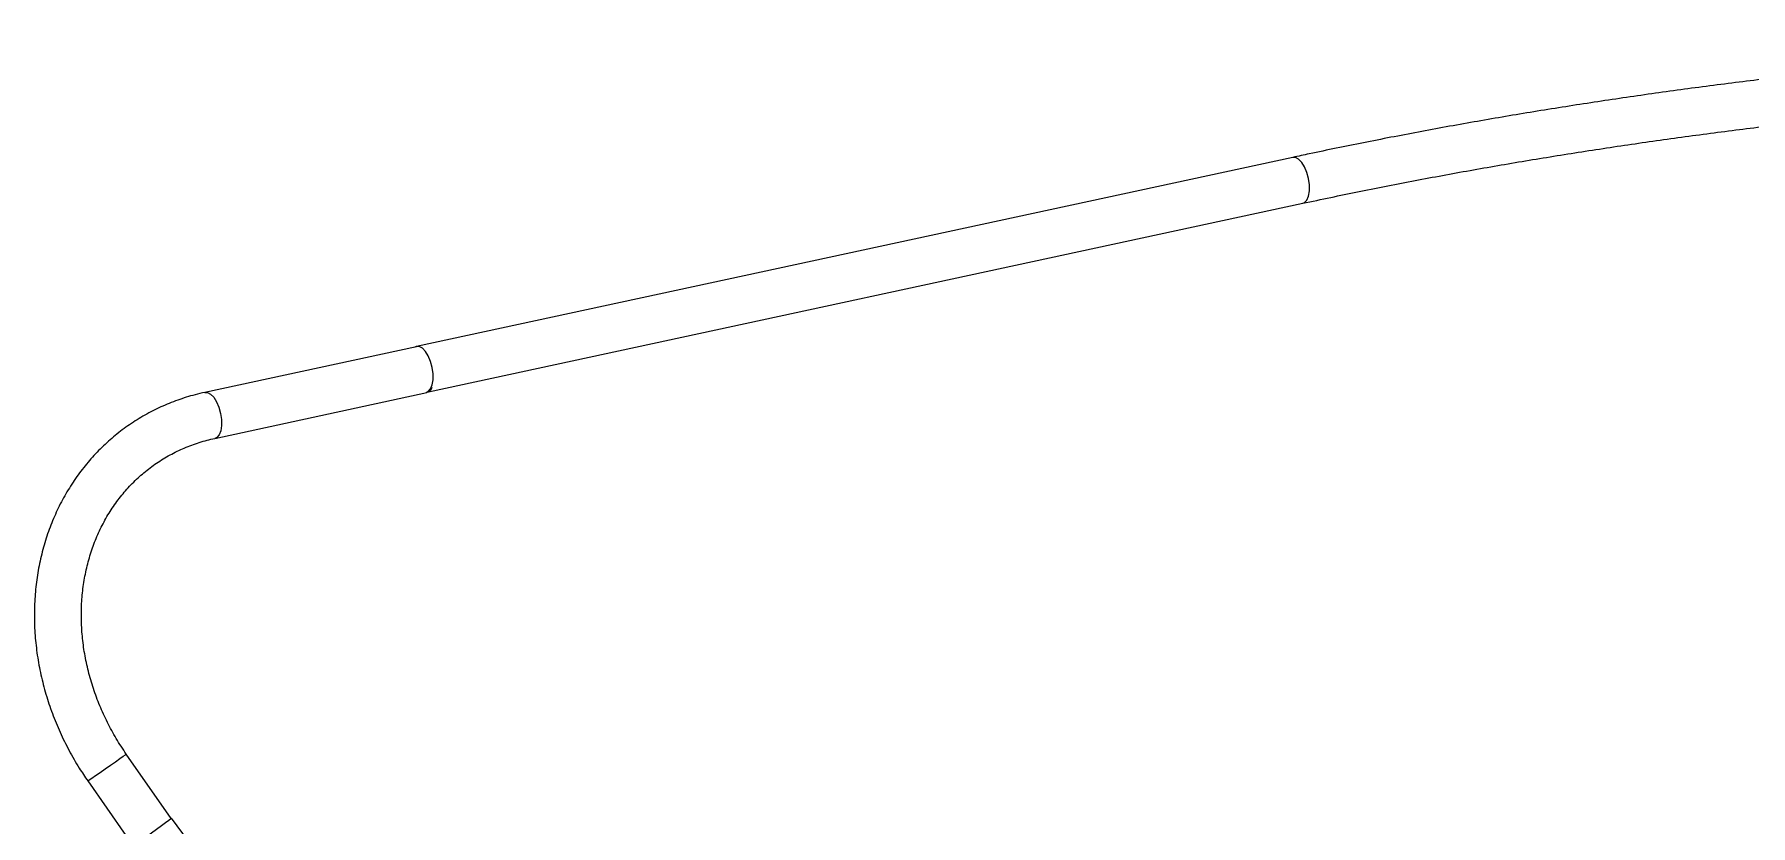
# Model space of a CAD drawing. Header units: millimetres. Extents: x 1587714 to 3094800, y -694377 to -413614.
# Drawn here: x 2353366.5 to 2353717, y -549591.1 to -549429.5 of the extents above; entities that cross this region are included whole.
import ezdxf

# ---------------------------------------------------------------- set-up
doc = ezdxf.new("R2010")
doc.units = ezdxf.units.MM

# ---------------------------------------------------------------- blocks, each defined once
blk = doc.blocks.new('poste RT1 vista lateral')
at = {"color": 7, "linetype": 'Continuous', "lineweight": 15}
for p, q in [((-840.5224, 9290.9882), (-1019.5014, 9252.3915)), ((-1017.0385, 9243.1018), (-838.498, 9281.6041)), ((-1019.5407, 9252.3038), (-1062.7357, 9242.9892)), ((-1060.712, 9233.6041), (-1017.4107, 9242.9425)), ((-1017.0144, 9243.118), (-1017.4107, 9242.9425)), ((-1069.6401, 9155.9951), (-1078.793, 9169.1253)), ((-1086.6684, 9163.6359), (-1074.8026, 9146.6138)), ((-1051.6664, 9131.8375), (-1069.5402, 9156.0685))]:
    blk.add_line(p, q, dxfattribs=at)
at = {"color": 8, "linetype": 'Continuous', "lineweight": 15}
blk.add_line((-1060.3158, 9233.7796), (-1060.7085, 9233.6051), dxfattribs=at)
at = {"color": 8, "linetype": 'Continuous', "lineweight": 15, "flags": 128}
for points in [[(-838.498, 9281.6041), (-838.1258, 9281.7633), (-837.6481, 9282.2821), (-837.3086, 9283.0985), (-837.1322, 9284.1513), (-837.1322, 9285.3644), (-837.3086, 9286.6461), (-837.6481, 9287.9021), (-838.1258, 9289.0389), (-838.7061, 9289.9716), (-839.3461, 9290.6325), (-839.9982, 9290.972), (-840.5218, 9290.9882)], [(-1062.7367, 9242.9883), (-1062.241, 9242.9797), (-1061.5894, 9242.6555), (-1060.9478, 9242.0079), (-1060.3639, 9241.0857), (-1059.8809, 9239.9566), (-1059.5345, 9238.7044), (-1059.3504, 9237.4217), (-1059.3423, 9236.2038), (-1059.5109, 9235.1415), (-1059.8437, 9234.3127), (-1060.3158, 9233.7796)], [(-1086.6684, 9163.6359), (-1086.646, 9163.6512), (-1086.388, 9163.8314), (-1085.8588, 9164.2005), (-1085.0975, 9164.7307), (-1084.1605, 9165.384), (-1083.1177, 9166.1107), (-1082.0462, 9166.8574), (-1081.0253, 9167.5698), (-1080.131, 9168.1926), (-1079.4293, 9168.6818), (-1078.9728, 9169.0003), (-1078.7947, 9169.1243), (-1078.793, 9169.1253)]]:
    blk.add_lwpolyline(points, dxfattribs=at)
at = {"color": 7, "linetype": 'Continuous', "lineweight": 15, "flags": 128}
for points in [[(-1017.4777, 9243.0074), (-1017.1055, 9243.1657), (-1016.6277, 9243.6845), (-1016.2882, 9244.5008), (-1016.1118, 9245.5546), (-1016.1118, 9246.7667), (-1016.2882, 9248.0485), (-1016.6277, 9249.3045), (-1017.1055, 9250.4412), (-1017.6858, 9251.3749), (-1018.3257, 9252.0358), (-1018.9778, 9252.3743), (-1019.5937, 9252.3667), (-1019.8736, 9252.2322)], [(-1016.3869, 9243.9591), (-1016.5424, 9243.6511), (-1017.0144, 9243.118)], [(-1077.2657, 9150.3703), (-1077.2297, 9150.397), (-1076.946, 9150.6059), (-1076.3993, 9151.0093), (-1075.6306, 9151.5767), (-1074.6965, 9152.2652), (-1073.6665, 9153.0253), (-1072.617, 9153.7988), (-1071.6259, 9154.5302), (-1070.7664, 9155.1644), (-1070.1024, 9155.6536), (-1069.6832, 9155.9636), (-1069.5402, 9156.0685), (-1069.5402, 9156.0685)]]:
    blk.add_lwpolyline(points, dxfattribs=at)
at = {"color": 7, "linetype": 'Continuous', "lineweight": 15}
for points, knots in [([(-589.5098, 9316.1175), (-591.7223, 9316.1139), (-598.1378, 9316.1034), (-608.7541, 9315.9981), (-621.3484, 9315.7598), (-633.9229, 9315.4019), (-646.4698, 9314.9262), (-658.981, 9314.3315), (-671.4489, 9313.621), (-683.8659, 9312.7946), (-696.2239, 9311.8498), (-708.5155, 9310.7906), (-720.7328, 9309.615), (-732.8686, 9308.3271), (-744.915, 9306.9236), (-756.8647, 9305.4086), (-768.7099, 9303.7797), (-780.4439, 9302.0427), (-792.0589, 9300.1939), (-803.5478, 9298.2368), (-814.904, 9296.1722), (-826.1183, 9293.9995), (-834.6308, 9292.2513), (-839.4026, 9291.2282), (-840.5218, 9290.9882)], [0, 0, 0, 0, 0.02525959, 0.07324438, 0.1212302, 0.16921674, 0.21720368, 0.26519156, 0.31318005, 0.36117034, 0.4091621, 0.45715546, 0.50515091, 0.55314863, 0.60114919, 0.64915237, 0.69715904, 0.74516842, 0.79318187, 0.84119953, 0.88922215, 0.93724946, 0.98528199, 1, 1, 1, 1]), ([(-838.498, 9281.6041), (-836.5942, 9282.011), (-831.0744, 9283.1907), (-821.8187, 9285.0637), (-810.6885, 9287.1927), (-799.4138, 9289.2129), (-788.005, 9291.1282), (-776.4688, 9292.9367), (-764.8126, 9294.6362), (-753.0439, 9296.2261), (-741.1704, 9297.7058), (-729.1993, 9299.0718), (-717.139, 9300.3279), (-704.9966, 9301.4678), (-692.7803, 9302.4956), (-680.4976, 9303.407), (-668.1566, 9304.2038), (-655.7652, 9304.8831), (-643.3313, 9305.4488), (-630.8628, 9305.8941), (-618.3679, 9306.2253), (-605.8544, 9306.4349), (-596.2317, 9306.5124), (-590.7832, 9306.516), (-589.5098, 9306.5169)], [0, 0, 0, 0, 0.02525579, 0.07322504, 0.12120076, 0.16918084, 0.21716642, 0.26515678, 0.31315118, 0.36114938, 0.40915171, 0.45715695, 0.50516541, 0.55317593, 0.60118948, 0.64920525, 0.69722276, 0.74524135, 0.79326223, 0.84128377, 0.88930606, 0.93732923, 0.98535327, 1, 1, 1, 1]), ([(-1062.7357, 9242.9892), (-1063.4088, 9242.8342), (-1065.2942, 9242.3999), (-1068.3147, 9241.4505), (-1071.7427, 9240.0614), (-1075.025, 9238.3859), (-1078.1443, 9236.4404), (-1081.0823, 9234.2347), (-1083.8236, 9231.7831), (-1086.3517, 9229.0982), (-1088.6528, 9226.1958), (-1090.7144, 9223.093), (-1092.5248, 9219.8068), (-1094.073, 9216.355), (-1095.3506, 9212.7577), (-1096.3494, 9209.0351), (-1097.0643, 9205.2088), (-1097.4893, 9201.3002), (-1097.6236, 9197.3322), (-1097.4643, 9193.3281), (-1097.0137, 9189.311), (-1096.2736, 9185.304), (-1095.2484, 9181.3307), (-1093.9433, 9177.4146), (-1092.3682, 9173.5771), (-1090.526, 9169.844), (-1088.6185, 9166.5235), (-1087.2541, 9164.5031), (-1086.6684, 9163.6359)], [0, 0, 0, 0, 0.02186042, 0.06122883, 0.10056253, 0.13984916, 0.17910038, 0.21833057, 0.25755207, 0.29677996, 0.33603015, 0.37530962, 0.41462994, 0.45400916, 0.4934381, 0.53293085, 0.57247201, 0.61207551, 0.65172628, 0.69141986, 0.73114504, 0.77090949, 0.8107033, 0.8505049, 0.89033524, 0.93017668, 0.97003118, 1, 1, 1, 1]), ([(-1078.793, 9169.1253), (-1079.1522, 9169.653), (-1080.217, 9171.2172), (-1081.8185, 9173.9265), (-1083.5026, 9177.277), (-1084.9308, 9180.7257), (-1086.0967, 9184.2455), (-1086.9923, 9187.8122), (-1087.6119, 9191.4008), (-1087.9516, 9194.9867), (-1088.0097, 9198.5449), (-1087.7863, 9202.0513), (-1087.2831, 9205.4823), (-1086.5046, 9208.8154), (-1085.4544, 9212.0269), (-1084.1412, 9215.0974), (-1082.5717, 9218.0047), (-1080.7566, 9220.7303), (-1078.7064, 9223.2543), (-1076.4343, 9225.5594), (-1073.9553, 9227.6298), (-1071.2857, 9229.4487), (-1068.4448, 9231.0034), (-1065.4512, 9232.2761), (-1062.8529, 9233.1117), (-1061.2465, 9233.4812), (-1060.712, 9233.6041)], [0, 0, 0, 0, 0.021921216, 0.064971616, 0.108020096, 0.151063763, 0.194120962, 0.23717288, 0.280236259, 0.323328855, 0.366437132, 0.40958681, 0.45278882, 0.496067931, 0.539412854, 0.58286925, 0.626425872, 0.670105368, 0.713897171, 0.757800587, 0.801801153, 0.845866651, 0.889960404, 0.934032941, 0.9780498, 1, 1, 1, 1])]:
    blk.add_open_spline(points, degree=3, knots=knots, dxfattribs=at)

msp = doc.modelspace()

# ---------------------------------------------------------------- block references
msp.add_blockref('poste RT1 vista lateral', (2354464.0477, -558745.6049))

doc.saveas('drawing.dxf')
